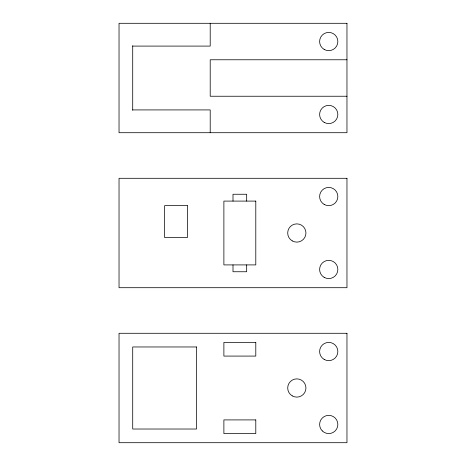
<?xml version="1.0" encoding="UTF-8"?>
<svg xmlns="http://www.w3.org/2000/svg" width="466" height="466" viewBox="0 0 466 466"><rect width="100%" height="100%" fill="white"/><g stroke="black" fill="none" stroke-linecap="round" stroke-linejoin="round"><path stroke-width="0.7" d="M132.711 46.093L210.207 46.093L210.207 23.3M346.966 59.77L210.207 59.77L210.207 96.241L346.966 96.241M132.711 109.918L210.207 109.918L210.207 132.711M246.677 201.091L246.677 194.252L233 194.252L233 201.091M246.677 264.909L246.677 271.748L233 271.748L233 264.909M132.711 45.691L132.711 110.32M346.966 23.3L119.034 23.3L119.034 132.711L346.966 132.711L346.966 23.3M346.966 178.297L119.034 178.297L119.034 287.703L346.966 287.703L346.966 178.297M255.793 201.091L223.884 201.091L223.884 264.909L255.793 264.909L255.793 201.091M187.414 205.646L164.62 205.646L164.62 237.561L187.414 237.561L187.414 205.646M346.966 333.289L119.034 333.289L119.034 442.7L346.966 442.7L346.966 333.289M255.793 342.411L223.884 342.411L223.884 356.082L255.793 356.082L255.793 342.411M196.53 346.966L132.711 346.966L132.711 429.023L196.53 429.023L196.53 346.966M255.793 419.907L223.884 419.907L223.884 433.584L255.793 433.584L255.793 419.907M324.173 277.363A9.116 9.116 0 0 0 337.85 269.47A9.116 9.116 0 0 0 324.173 261.572A9.116 9.116 0 0 0 324.173 277.363M324.173 204.428A9.116 9.116 0 0 0 337.85 196.53A9.116 9.116 0 0 0 324.173 188.637A9.116 9.116 0 0 0 324.173 204.428M292.264 240.899A9.116 9.116 0 0 0 305.941 233A9.116 9.116 0 0 0 292.264 225.101A9.116 9.116 0 0 0 292.264 240.899M324.173 49.431A9.116 9.116 0 0 0 337.85 41.532A9.116 9.116 0 0 0 324.173 33.639A9.116 9.116 0 0 0 324.173 49.431M324.173 122.372A9.116 9.116 0 0 0 337.85 114.473A9.116 9.116 0 0 0 324.173 106.58A9.116 9.116 0 0 0 324.173 122.372M322.286 430.91A9.116 9.116 0 0 0 337.541 426.827A9.116 9.116 0 0 0 326.375 415.66A9.116 9.116 0 0 0 322.286 430.91M324.173 359.42A9.116 9.116 0 0 0 337.85 351.527A9.116 9.116 0 0 0 324.173 343.628A9.116 9.116 0 0 0 324.173 359.42M292.264 395.89A9.116 9.116 0 0 0 305.941 387.997A9.116 9.116 0 0 0 292.264 380.099A9.116 9.116 0 0 0 292.264 395.89"/></g></svg>
